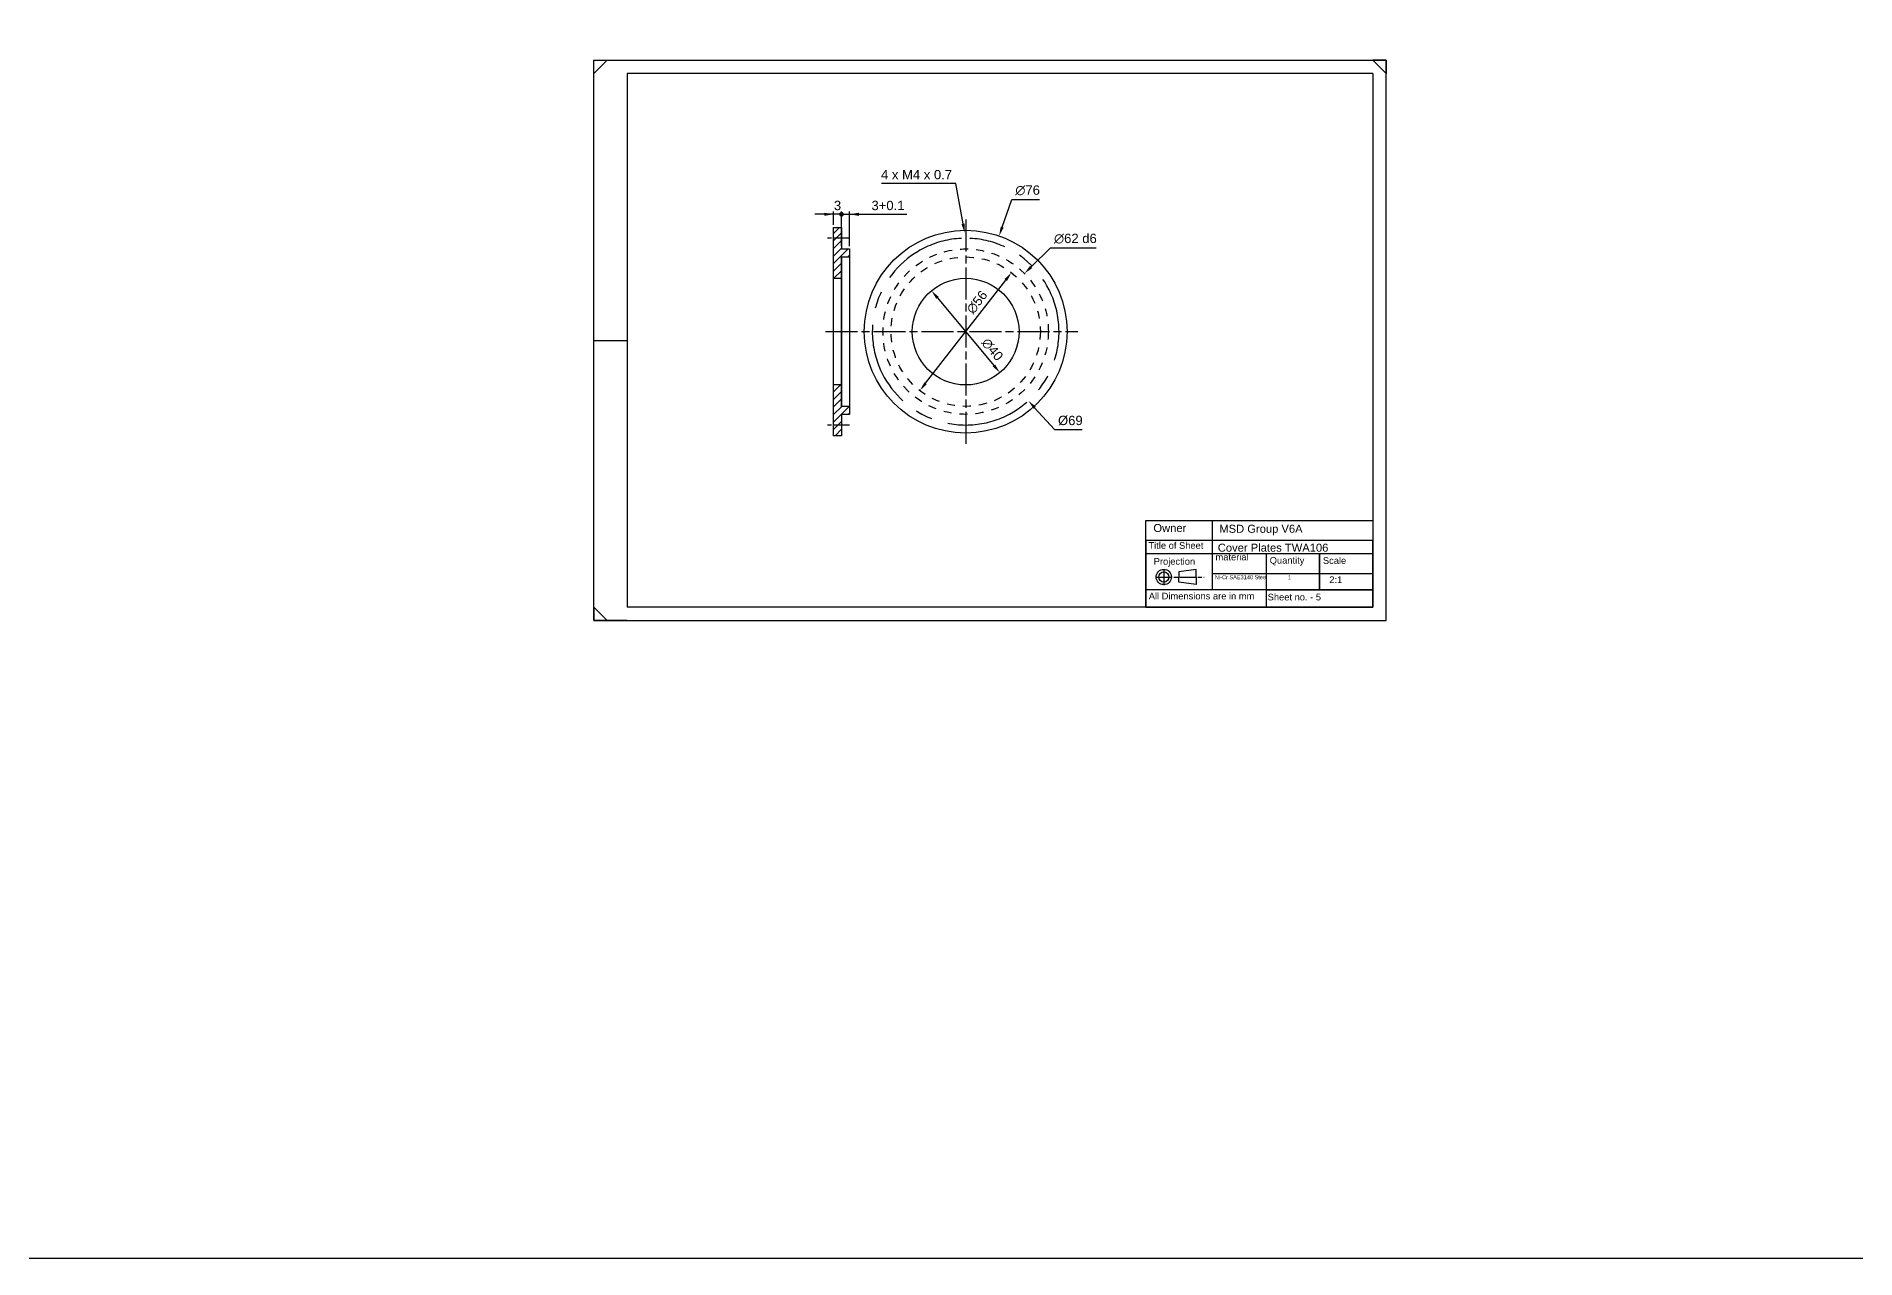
# Model space of a CAD drawing. Header units: millimetres. Extents: x -15074 to 21675, y -7568 to 6574.
# Drawn here: x -6439 to -5757, y 2979 to 3437 of the extents above; entities that cross this region are included whole.
import ezdxf

# ---------------------------------------------------------------- set-up
doc = ezdxf.new("R2010")
doc.units = ezdxf.units.MM
for name, pattern in [('AM_ISO08W050', [18, 12, -1.5, 3, -1.5]), ('AM_ISO08W050x2', [9, 6, -0.75, 1.5, -0.75]), ('CENTER', [50.8, 31.75, -6.35, 6.35, -6.35]), ('Dashed', [2, 1, -1])]:
    doc.linetypes.add(name, pattern=pattern)
for name, color, linetype, lineweight in [('AM_5', 250, 'Continuous', 25), ('AM_7', 142, 'AM_ISO08W050', 25), ('AM_8', 1, 'Continuous', 25)]:
    doc.layers.add(name, color=color, linetype=linetype, lineweight=lineweight)
doc.styles.get("Standard").update_dxf_attribs({"font": 'arial.ttf'})
doc.dimstyles.new('AM_ISO$0', dxfattribs={"dimtxt": 3.5, "dimasz": 3.5, "dimexe": 1, "dimexo": 1, "dimgap": 1.5, "dimtad": 1, "dimdsep": 46, "dimtxsty": 'Standard', "dimcen": 0, "dimclrd": 256, "dimclre": 256, "dimclrt": 250, "dimadec": 0, "dimazin": 2, "dimtp": 0.1, "dimtm": 0.1, "dimtfac": 0.71, "dimtdec": 3, "dimtmove": 0, "dimatfit": 3, "dimfxl": 1, "dimlwd": -1, "dimlwe": -1, "dimarcsym": 1})
doc.dimstyles.new('AM_ISO$3', dxfattribs={"dimtxt": 3.5, "dimasz": 3.5, "dimexe": 1, "dimexo": 1, "dimgap": 1.5, "dimtad": 1, "dimtoh": 1, "dimdsep": 46, "dimtxsty": 'Standard', "dimcen": 0, "dimclrd": 256, "dimclre": 256, "dimclrt": 250, "dimadec": 0, "dimazin": 2, "dimtp": 0.1, "dimtm": 0.1, "dimtfac": 0.71, "dimtdec": 3, "dimtofl": 0, "dimtmove": 0, "dimatfit": 0, "dimfxl": 1, "dimlwd": -1, "dimlwe": -1, "dimarcsym": 1})
pattern_1 = [(45, (-592.691, 768.0346), (-1.41421356, 1.41421356), [])]

# ---------------------------------------------------------------- blocks, each defined once
blk = doc.blocks.new('*D338')
at = {"layer": 'AM_5', "linetype": 'ByBlock', "transparency": 16777216}
for p, q in [((-6077.42, 3365.49), (-6073.79, 3375.89)), ((-6073.79, 3375.89), (-6063.47, 3375.89))]:
    blk.add_line(p, q, dxfattribs=at)
at = {"layer": 'AM_5', "transparency": 16777216}
blk.add_solid([(-6077.97, 3365.68), (-6076.87, 3365.3), (-6078.57, 3362.19)], dxfattribs=at)
at = {"layer": 'Defpoints', "color": 0, "transparency": 16777216}
for p in [(-6078.57, 3362.19), (-6103.64, 3290.44)]:
    blk.add_point(p, dxfattribs=at)
at = {"layer": 'AM_5', "color": 250, "transparency": 16777216, "insert": (-6067.88, 3379.27), "char_height": 3.5, "attachment_point": 5}
blk.add_mtext('∅76', dxfattribs=at)
blk = doc.blocks.new('*D341')
at = {"layer": 'AM_5', "linetype": 'ByBlock', "transparency": 16777216}
blk.add_line((-6106.13, 3306.96), (-6076.08, 3345.66), dxfattribs=at)
at = {"layer": 'AM_5', "transparency": 16777216}
for points in [[(-6076.54, 3346.02), (-6075.62, 3345.3), (-6073.93, 3348.43)], [(-6106.59, 3307.32), (-6105.67, 3306.61), (-6108.28, 3304.2)]]:
    blk.add_solid(points, dxfattribs=at)
at = {"layer": 'Defpoints', "color": 0, "transparency": 16777216}
for p in [(-6073.93, 3348.43), (-6108.28, 3304.2)]:
    blk.add_point(p, dxfattribs=at)
at = {"layer": 'AM_5', "color": 250, "transparency": 16777216, "insert": (-6086.84, 3337.33), "char_height": 3.5, "attachment_point": 5, "rotation": 52.16222}
blk.add_mtext('∅56', dxfattribs=at)
blk = doc.blocks.new('*D342')
at = {"layer": 'AM_5', "linetype": 'ByBlock', "transparency": 16777216}
blk.add_line((-6101.68, 3338.98), (-6080.53, 3313.65), dxfattribs=at)
at = {"layer": 'AM_5', "transparency": 16777216}
for points in [[(-6101.23, 3339.35), (-6102.13, 3338.6), (-6103.93, 3341.66)], [(-6080.08, 3314.02), (-6080.98, 3313.28), (-6078.28, 3310.96)]]:
    blk.add_solid(points, dxfattribs=at)
at = {"layer": 'Defpoints', "color": 0, "transparency": 16777216}
for p in [(-6103.93, 3341.66), (-6078.28, 3310.96)]:
    blk.add_point(p, dxfattribs=at)
at = {"layer": 'AM_5', "color": 250, "transparency": 16777216, "insert": (-6081.11, 3319.63), "char_height": 3.5, "attachment_point": 5, "rotation": 309.87132}
blk.add_mtext('∅40', dxfattribs=at)
blk = doc.blocks.new('*D347')
at = {"layer": 'AM_5', "linetype": 'ByBlock', "transparency": 16777216}
for p, q in [((-6066.57, 3350.56), (-6059.27, 3357.77)), ((-6059.27, 3357.77), (-6042.16, 3357.77))]:
    blk.add_line(p, q, dxfattribs=at)
at = {"layer": 'AM_5', "transparency": 16777216}
blk.add_solid([(-6066.98, 3350.98), (-6066.16, 3350.15), (-6069.06, 3348.1)], dxfattribs=at)
at = {"layer": 'Defpoints', "color": 0, "transparency": 16777216}
for p in [(-6069.06, 3348.1), (-6113.15, 3304.52)]:
    blk.add_point(p, dxfattribs=at)
at = {"layer": 'AM_5', "color": 250, "transparency": 16777216, "insert": (-6049.97, 3361.16), "char_height": 3.5, "attachment_point": 5}
blk.add_mtext('∅62{}{\\C250; d6}', dxfattribs=at)
blk = doc.blocks.new('*D348')
at = {"layer": 'AM_5', "linetype": 'ByBlock', "transparency": 16777216}
for p, q in [((-6094.84, 3381.86), (-6122.69, 3381.86)), ((-6092.09, 3366.72), (-6094.84, 3381.86))]:
    blk.add_line(p, q, dxfattribs=at)
at = {"layer": 'AM_5', "transparency": 16777216}
blk.add_solid([(-6091.52, 3366.83), (-6092.66, 3366.62), (-6091.46, 3363.28)], dxfattribs=at)
at = {"layer": 'Defpoints', "color": 0, "transparency": 16777216}
for p in [(-6091.46, 3363.28), (-6090.75, 3359.35)]:
    blk.add_point(p, dxfattribs=at)
at = {"layer": 'AM_5', "color": 250, "transparency": 16777216, "insert": (-6109.52, 3385.15), "char_height": 3.5, "attachment_point": 5}
blk.add_mtext('4 x M4 x 0.7', dxfattribs=at)
blk = doc.blocks.new('GENDOT')
blk.add_line((0, 0), (-1, 0))
at = {"const_width": 0.25}
blk.add_lwpolyline([(-0.125, 0, 1), (0.125, 0, 1)], format="xyb", close=True, dxfattribs=at)
blk = doc.blocks.new('*D349')
at = {"layer": 'AM_5', "linetype": 'ByBlock', "transparency": 16777216}
for p, q in [((-6141.14, 3370.31), (-6144.64, 3370.31)), ((-6137.64, 3358.31), (-6137.64, 3371.31)), ((-6137.64, 3370.31), (-6134.64, 3370.31)), ((-6134.64, 3358.31), (-6134.64, 3371.31)), ((-6131.14, 3370.31), (-6113.1, 3370.31))]:
    blk.add_line(p, q, dxfattribs=at)
at = {"layer": 'AM_5', "transparency": 16777216}
blk.add_solid([(-6131.14, 3370.89), (-6131.14, 3369.72), (-6134.64, 3370.31)], dxfattribs=at)
at = {"layer": 'Defpoints', "color": 0, "transparency": 16777216}
for p in [(-6137.64, 3370.31), (-6137.64, 3357.31), (-6134.64, 3357.31)]:
    blk.add_point(p, dxfattribs=at)
at = {"layer": 'AM_5', "transparency": 16777216, "xscale": 3.5, "yscale": 3.5, "zscale": 3.5}
blk.add_blockref('GENDOT', (-6137.64, 3370.31), dxfattribs=at)
at = {"layer": 'AM_5', "color": 250, "transparency": 16777216, "insert": (-6120.23, 3373.59), "char_height": 3.5, "attachment_point": 5}
blk.add_mtext('3+0.1', dxfattribs=at)
blk = doc.blocks.new('*D350')
at = {"layer": 'AM_5', "linetype": 'ByBlock', "transparency": 16777216}
for p, q in [((-6144.14, 3370.31), (-6147.64, 3370.31)), ((-6140.64, 3366.31), (-6140.64, 3371.31)), ((-6137.64, 3370.31), (-6140.64, 3370.31)), ((-6137.64, 3358.31), (-6137.64, 3371.31)), ((-6134.14, 3370.31), (-6130.64, 3370.31))]:
    blk.add_line(p, q, dxfattribs=at)
at = {"layer": 'AM_5', "transparency": 16777216}
blk.add_solid([(-6144.14, 3370.89), (-6144.14, 3369.72), (-6140.64, 3370.31)], dxfattribs=at)
at = {"layer": 'Defpoints', "color": 0, "transparency": 16777216}
for p in [(-6140.64, 3370.31), (-6140.64, 3365.31), (-6137.64, 3357.31)]:
    blk.add_point(p, dxfattribs=at)
at = {"layer": 'AM_5', "transparency": 16777216, "xscale": 3.5, "yscale": 3.5, "zscale": 3.5, "rotation": 180}
blk.add_blockref('GENDOT', (-6137.64, 3370.31), dxfattribs=at)
at = {"layer": 'AM_5', "color": 250, "transparency": 16777216, "insert": (-6139.14, 3373.59), "char_height": 3.5, "attachment_point": 5}
blk.add_mtext('3', dxfattribs=at)
blk = doc.blocks.new('*D354')
at = {"layer": 'AM_5', "linetype": 'ByBlock', "transparency": 16777216}
for p, q in [((-6065.24, 3297.8), (-6057.78, 3289.58)), ((-6057.78, 3289.58), (-6047.45, 3289.58))]:
    blk.add_line(p, q, dxfattribs=at)
at = {"layer": 'AM_5', "transparency": 16777216}
blk.add_solid([(-6064.8, 3298.19), (-6065.67, 3297.41), (-6067.59, 3300.39)], dxfattribs=at)
at = {"layer": 'Defpoints', "color": 0, "transparency": 16777216}
for p in [(-6114.62, 3352.24), (-6067.59, 3300.39)]:
    blk.add_point(p, dxfattribs=at)
at = {"layer": 'AM_5', "color": 250, "transparency": 16777216, "insert": (-6051.86, 3292.96), "char_height": 3.5, "attachment_point": 5}
blk.add_mtext('%%C69', dxfattribs=at)

msp = doc.modelspace()

# ---------------------------------------------------------------- hatches: boundary and pattern name
at = {"layer": 'AM_8', "true_color": 0x000000}
h = msp.add_hatch(dxfattribs=at)
h.set_pattern_fill('_U', color=18, scale=2, angle=45, style=0, pattern_type=0)
h.set_pattern_definition(pattern_1)
h.paths.add_polyline_path([(-6137.641, 3365.313), (-6140.641, 3365.313), (-6140.641, 3346.313), (-6137.641, 3346.313), (-6137.641, 3354.313), (-6134.641, 3354.313), (-6134.641, 3357.313), (-6137.641, 3357.313)])
h = msp.add_hatch(dxfattribs=at)
h.set_pattern_fill('_U', color=18, scale=2, angle=45, style=0, pattern_type=0)
h.set_pattern_definition(pattern_1)
h.paths.add_polyline_path([(-6137.641, 3306.313), (-6140.641, 3306.313), (-6140.641, 3287.313), (-6137.641, 3287.313), (-6137.641, 3295.313), (-6134.641, 3295.313), (-6134.641, 3298.313), (-6137.641, 3298.313)])

# ---------------------------------------------------------------- linework, layer by layer
for p, q in [((-6230.512, 3423.052), (-6225.512, 3428.052)), ((-5933.512, 3423.052), (-5938.512, 3428.052)), ((-6218.012, 3423.052), (-6218.012, 3418.052)), ((-5938.512, 3423.052), (-5938.512, 3418.052)), ((-6230.512, 3323.052), (-6218.012, 3323.052)), ((-6016.844, 3234.329), (-6016.844, 3234.329)), ((-6016.844, 3234.329), (-6016.844, 3234.329)), ((-6004.658, 3237.197), (-6011.132, 3236.232)), ((-6004.658, 3236.232), (-6004.658, 3237.197)), ((-6004.658, 3231.461), (-6011.132, 3232.426)), ((-6004.658, 3232.426), (-6004.658, 3231.461)), ((-5978.512, 3229.552), (-5978.512, 3223.052)), ((-6230.512, 3223.052), (-6225.512, 3218.052))]:
    msp.add_line(p, q)
for points in [[(-6999.422, 3874.219), (-3812.905, 3874.219), (-3788.079, 2978.795), (-6974.597, 2978.795)], [(-6137.641, 3354.313), (-6134.641, 3354.313), (-6134.641, 3298.313), (-6137.641, 3298.313)], [(-6140.641, 3346.313), (-6137.641, 3346.313), (-6137.641, 3306.313), (-6140.641, 3306.313)], [(-6023.512, 3255.552), (-5938.512, 3255.552), (-5938.512, 3223.052), (-6023.512, 3223.052)], [(-6023.512, 3223.052), (-5938.512, 3223.052), (-5938.512, 3248.052), (-6023.512, 3248.052)], [(-6023.512, 3223.052), (-5938.512, 3223.052), (-5938.512, 3243.052), (-6023.512, 3243.052)], [(-5958.512, 3243.052), (-5978.512, 3243.052), (-5978.512, 3229.552), (-5958.512, 3229.552)], [(-5938.512, 3243.052), (-5958.512, 3243.052), (-5958.512, 3229.552), (-5938.512, 3229.552)], [(-6023.512, 3223.052), (-5938.512, 3223.052), (-5938.512, 3229.552), (-6023.512, 3229.552)]]:
    msp.add_lwpolyline(points, close=True)
for points in [[(-6218.012, 3218.052), (-6230.512, 3218.052), (-6230.512, 3428.052), (-6218.012, 3428.052)], [(-6230.512, 3423.052), (-6230.512, 3428.052), (-5933.512, 3428.052), (-5933.512, 3423.052)], [(-5938.512, 3218.052), (-5933.512, 3218.052), (-5933.512, 3428.052), (-5938.512, 3428.052)], [(-6218.012, 3423.052), (-6218.012, 3223.052)], [(-5938.512, 3423.052), (-6218.012, 3423.052)], [(-5938.512, 3423.052), (-5938.512, 3223.052)], [(-6137.641, 3295.313), (-6137.641, 3287.313), (-6140.641, 3287.313), (-6140.641, 3365.313), (-6137.641, 3365.313), (-6137.641, 3357.313)], [(-6137.641, 3357.313), (-6134.641, 3357.313), (-6134.641, 3295.313), (-6137.641, 3295.313)], [(-6137.641, 3354.313), (-6137.641, 3298.313)], [(-6137.641, 3298.313), (-6137.641, 3354.313)], [(-5998.512, 3229.552), (-5998.512, 3255.552), (-5938.512, 3255.552), (-5938.512, 3223.052), (-5998.512, 3223.052)], [(-6023.512, 3235.552), (-6023.512, 3223.052), (-5938.512, 3223.052), (-5938.512, 3235.552), (-5998.512, 3235.552)], [(-6011.132, 3236.232), (-6011.132, 3234.329)], [(-6011.132, 3232.426), (-6011.132, 3234.329)], [(-6004.658, 3234.329), (-6004.658, 3236.232)], [(-6004.658, 3234.329), (-6004.658, 3232.426)], [(-6230.512, 3223.052), (-6230.512, 3218.052), (-5933.512, 3218.052), (-5933.512, 3223.052)], [(-5938.512, 3223.052), (-6218.012, 3223.052)]]:
    msp.add_lwpolyline(points)
for centre, radius in [((-6091.105, 3326.313), 38), ((-6091.105, 3326.313), 20), ((-6016.844, 3234.329), 2.868), ((-6016.844, 3234.329), 1.903)]:
    msp.add_circle(centre, radius)
at = {"linetype": 'Dashed', "ltscale": 3}
for radius in [31, 28]:
    msp.add_circle((-6091.105, 3326.313), radius, dxfattribs=at)
at = {"color": 3, "linetype": 'CENTER'}
msp.add_arc((-6091.105, 3326.313), 35, 92.654037, 87.345963, dxfattribs=at)
at = {"layer": 'AM_7', "color": 3}
for p, q in [((-6091.105, 3368.313), (-6091.105, 3284.313)), ((-6143.641, 3326.313), (-6049.105, 3326.313))]:
    msp.add_line(p, q, dxfattribs=at)
at = {"layer": 'AM_7', "color": 3, "linetype": 'AM_ISO08W050x2'}
for p, q in [((-6134.641, 3361.313), (-6143.641, 3361.313)), ((-6134.641, 3291.313), (-6143.641, 3291.313))]:
    msp.add_line(p, q, dxfattribs=at)
at = {"layer": 'AM_7', "linetype": 'AM_ISO08W050x2'}
for p, q in [((-6019.844, 3234.329), (-6001.658, 3234.329)), ((-6016.844, 3237.329), (-6016.844, 3230.833)), ((-6016.844, 3234.329), (-6016.844, 3234.329)), ((-6016.844, 3234.329), (-6016.844, 3234.329))]:
    msp.add_line(p, q, dxfattribs=at)

# ---------------------------------------------------------------- texts
at = {"attachment_point": 1}
for s, width, gutter_width, heights, insert, char_height in [(' Owner', 21.09069, 6.25, [0], (-6021.891, 3254.197), 3), ('MSD Group V6A', 46.97471, 6.25, [0], (-5996.007, 3253.91), 3), ('Title of Sheet', 22.81629, 6.25, [0], (-6022.562, 3247.397), 2.5), ('Cover Plates TWA106', 54.633, 6.25, [0], (-5996.582, 3246.822), 3), ('Projection', 22.90111, 12.5, [0], (-6020.605, 3241.431), 2.5), ('material', 18.93235, 6.25, [0], (-5997.445, 3243.052), 2.5), ('Quantity', 16.77668, 6.25, [0], (-5977.121, 3241.841), 2.5), ('Scale', 17.25601, 6.25, [0], (-5957.181, 3241.745), 2.5), ('Ni-Cr SAE3140 Steel', 18.57839, 6.25, [0], (-5997.705, 3234.993), 1.5), ('1', 17.24225, 6.25, [0], (-5970.347, 3234.929), 1.5), ('\\pxi-3,l4,t4;2:1', 17.0613, 6.25, [0], (-5957.289, 3234.541), 2.5), ('All Dimensions are in mm', 48.26912, 6.25, [0], (-6022.466, 3228.431), 2.5), ('Sheet no. - 5', 36.3335, 6.25, [0.905], (-5977.888, 3228.048), 2.5)]:
    msp.add_mtext_dynamic_manual_height_columns(s, width=width, gutter_width=gutter_width, heights=heights, dxfattribs=dict(at, insert=insert, char_height=char_height))

# ---------------------------------------------------------------- dimensions: what is measured, and where the dimension line sits
at = {"layer": 'AM_5'}
dim = msp.add_diameter_dim_2p(p1=(-6090.747, 3359.346), p2=(-6091.463, 3363.281), text='4 x M4 x 0.7', dimstyle='AM_ISO$3', dxfattribs=at)
dim.commit()
dim.dimension.update_dxf_attribs({"geometry": '*D348', "text_midpoint": (-6109.519, 3381.865), "dimtype": 163})
for p1, p2, picture, middle in [((-6103.637, 3290.439), (-6078.573, 3362.187), '*D338', (-6067.877, 3375.889)), ((-6108.281, 3304.2), (-6073.929, 3348.426), '*D341', (-6084.163, 3335.251)), ((-6103.926, 3341.663), (-6078.284, 3310.964), '*D342', (-6083.712, 3317.462))]:
    dim = msp.add_diameter_dim_2p(p1=p1, p2=p2, dimstyle='AM_ISO$3', dxfattribs=at)
    dim.commit()
    dim.dimension.update_dxf_attribs({"geometry": picture, "text_midpoint": middle, "dimtype": 163})
dim = msp.add_linear_dim(base=(-6140.641, 3370.306), p1=(-6137.641, 3357.313), p2=(-6140.641, 3365.313), dimstyle='AM_ISO$0', override={"dimpost": '', "dimblk1": 'GENDOT', "dimsah": 1, "dimtix": 1}, dxfattribs=at)
dim.commit()
dim.dimension.update_dxf_attribs({"geometry": '*D350', "text_midpoint": (-6139.141, 3373.595)})
dim = msp.add_linear_dim(base=(-6137.641, 3370.306), p1=(-6134.641, 3357.313), p2=(-6137.641, 3357.313), text='<>+0.1', dimstyle='AM_ISO$0', override={"dimblk2": 'GENDOT', "dimsah": 1, "dimtix": 1}, dxfattribs=at)
dim.commit()
dim.dimension.update_dxf_attribs({"geometry": '*D349', "text_midpoint": (-6120.232, 3370.306), "dimtype": 160})
for p1, p2, text, override, picture, middle in [((-6113.154, 3304.523), (-6069.056, 3348.104), '<>{}{\\C250; d6}', {"dimpost": '', "dimtp": 0.1, "dimtm": 0.1, "dimtdec": 3, "dimtzin": 8}, '*D347', (-6049.965, 3357.773)), ((-6114.622, 3352.235), (-6067.588, 3300.392), '%%C69', {"dimpost": ''}, '*D354', (-6051.863, 3289.579))]:
    dim = msp.add_diameter_dim_2p(p1=p1, p2=p2, text=text, dimstyle='AM_ISO$3', override=override, dxfattribs=at)
    dim.commit()
    dim.dimension.update_dxf_attribs({"geometry": picture, "text_midpoint": middle, "dimtype": 163})

doc.saveas('drawing.dxf')
